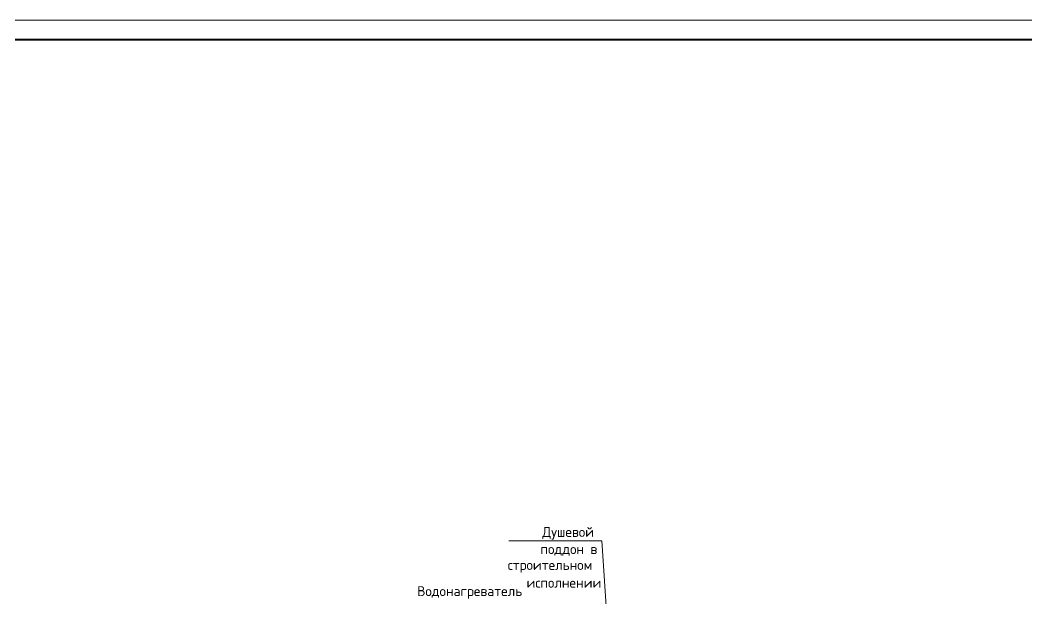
# Model space of a CAD drawing. Header units: millimetres. Extents: x -10178924 to 11692288, y -947381 to 58396.
# Drawn here: x 758772 to 784210, y -776496 to -761883 of the extents above; entities that cross this region are included whole.
import ezdxf

# ---------------------------------------------------------------- set-up
doc = ezdxf.new("R2010")
doc.units = ezdxf.units.MM
doc.layers.add('PDF _Ramka', color=7, linetype='Continuous')
doc.layers.add('PDF _Текст', color=7, linetype='Continuous', lineweight=5)
doc.styles.add('PDF ISOCPEUR', font='isocpeur.ttf')

msp = doc.modelspace()

# ---------------------------------------------------------------- linework, layer by layer
at = {"layer": 'PDF _Ramka', "lineweight": 20}
msp.add_lwpolyline([(815763.5, -845975.8), (815763.5, -761883.4), (696874.3, -761883.4), (696874.3, -845975.8)], close=True, dxfattribs=at)
at = {"layer": 'PDF _Ramka', "lineweight": 40}
msp.add_lwpolyline([(815263.9, -762379.5), (698872.3, -762379.5), (698872.3, -845472.9), (815263.9, -845472.9)], close=True, dxfattribs=at)
at = {"layer": 'PDF _Текст'}
msp.add_lwpolyline([(773865.9, -780993.6), (773468, -775029.1), (773366.4, -775029.1), (771118.5, -775029.1)], dxfattribs=at)

# ---------------------------------------------------------------- texts
at = {"layer": 'PDF _Текст', "attachment_point": 4, "style": 'PDF ISOCPEUR'}
for s, insert, char_height in [('Душевой', (771965.1, -774840.5), 249.99), ('поддон в', (771918.5, -775259.6), 249.99), ('строительном', (771093, -775674.5), 249.994), ('исполнении', (771567.2, -776089.4), 249.99), ('Водонагреватель', (768802.8, -776334.9), 249.994)]:
    msp.add_mtext(s, dxfattribs=dict(at, insert=insert, char_height=char_height))

doc.saveas('drawing.dxf')
